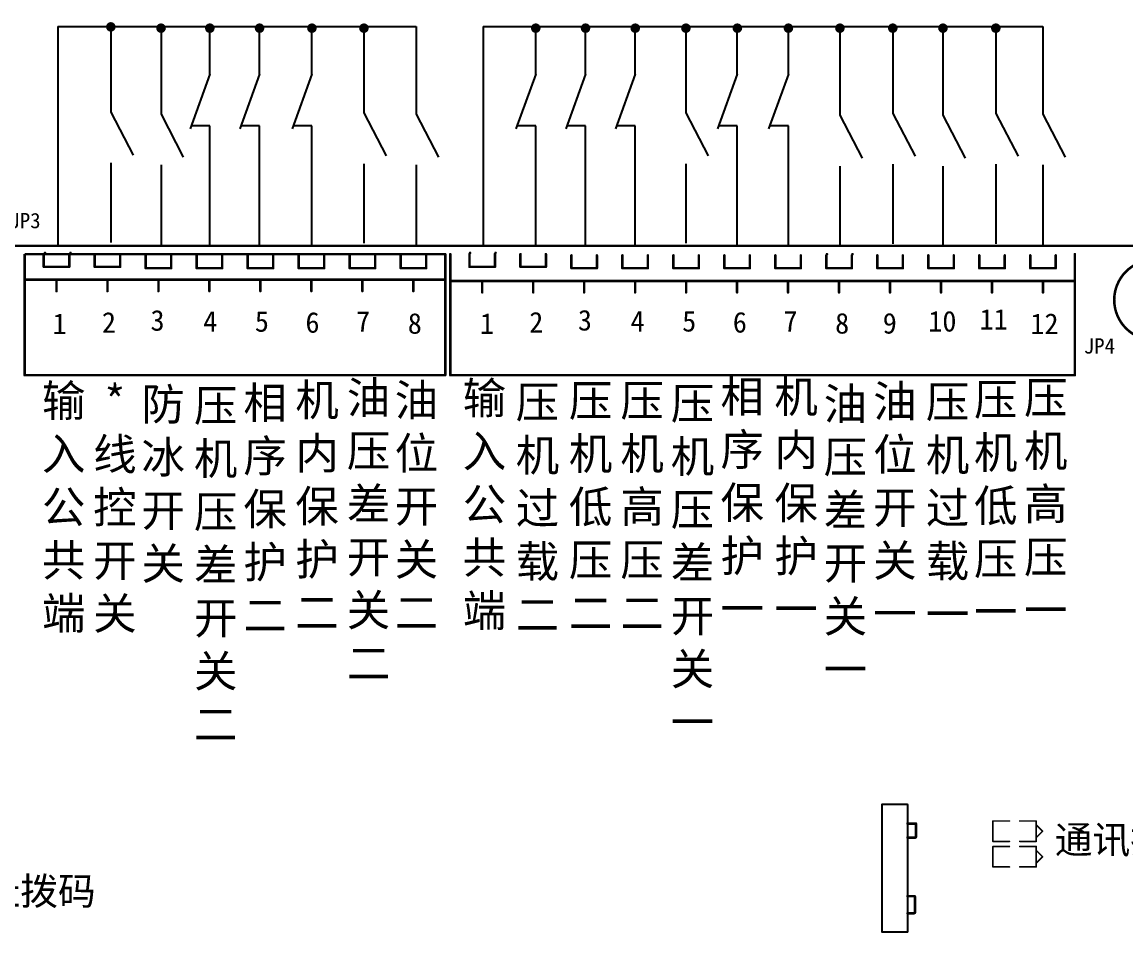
# Model space of a CAD drawing. Extents: x -2.3 to 27.3, y 18.5 to 36.9.
# Drawn here: x 17.208 to 21.538, y 33.166 to 36.738 of the extents above; entities that cross this region are included whole.
import ezdxf

# ---------------------------------------------------------------- set-up
doc = ezdxf.new("R2010")
doc.units = 0
doc.header["$MEASUREMENT"] = 0
doc.layers.get('0').update_dxf_attribs({"linetype": 'CONTINUOUS'})
for name, color, linetype in [('BOTTOMSOLDER', 250, 'CONTINUOUS'), ('instruction', 7, 'CONTINUOUS'), ('KEEPOUTLAYER', 250, 'CONTINUOUS'), ('TOPOVERLAY', 250, 'CONTINUOUS')]:
    doc.layers.add(name, color=color, linetype=linetype)

# ---------------------------------------------------------------- blocks, each defined once
blk = doc.blocks.new('常闭2')
at = {"color": 0}
for p, q in [((1.282, 7.788), (1.282, 5.041)), ((1.282, 1.901), (2.485, 5.214)), ((1.282, 5.041), (2.422, 5.041)), ((1.282, 1.901), (1.282, -0.934))]:
    blk.add_line(p, q, dxfattribs=at)

msp = doc.modelspace()

# ---------------------------------------------------------------- hatches: boundary and pattern name
h = msp.add_hatch(color=256)
edge = h.paths.add_edge_path()
edge.add_arc((17.5557, 36.7196), 0.0189, 180, 540)
h = msp.add_hatch(color=256)
edge = h.paths.add_edge_path()
edge.add_arc((17.7526, 36.7146), 0.0189, 180, 540)
h = msp.add_hatch(color=256)
edge = h.paths.add_edge_path()
edge.add_arc((17.9441, 36.7146), 0.0189, 180, 540)
h = msp.add_hatch(color=256)
edge = h.paths.add_edge_path()
edge.add_arc((18.1392, 36.7146), 0.0189, 180, 540)
h = msp.add_hatch(color=256)
edge = h.paths.add_edge_path()
edge.add_arc((18.3446, 36.7146), 0.0189, 180, 540)
h = msp.add_hatch(color=256)
edge = h.paths.add_edge_path()
edge.add_arc((18.5486, 36.7146), 0.0189, 180, 540)
h = msp.add_hatch(color=256)
edge = h.paths.add_edge_path()
edge.add_arc((19.2227, 36.7146), 0.0189, 180, 540)
h = msp.add_hatch(color=256)
edge = h.paths.add_edge_path()
edge.add_arc((19.4179, 36.7146), 0.0189, 180, 540)
h = msp.add_hatch(color=256)
edge = h.paths.add_edge_path()
edge.add_arc((19.613, 36.7146), 0.0189, 180, 540)
h = msp.add_hatch(color=256)
edge = h.paths.add_edge_path()
edge.add_arc((19.8118, 36.7146), 0.0189, 180, 540)
h = msp.add_hatch(color=256)
edge = h.paths.add_edge_path()
edge.add_arc((20.0135, 36.7146), 0.0189, 180, 540)
h = msp.add_hatch(color=256)
edge = h.paths.add_edge_path()
edge.add_arc((20.2138, 36.7146), 0.0189, 180, 540)
h = msp.add_hatch(color=256)
edge = h.paths.add_edge_path()
edge.add_arc((20.4159, 36.7146), 0.0189, 180, 540)
h = msp.add_hatch(color=256)
edge = h.paths.add_edge_path()
edge.add_arc((20.6232, 36.7146), 0.0189, 180, 540)
h = msp.add_hatch(color=256)
edge = h.paths.add_edge_path()
edge.add_arc((20.8201, 36.7146), 0.0189, 180, 540)
h = msp.add_hatch(color=256)
edge = h.paths.add_edge_path()
edge.add_arc((21.0275, 36.7146), 0.0189, 180, 540)

# ---------------------------------------------------------------- linework, layer by layer
at = {"layer": 'BOTTOMSOLDER', "color": 0, "linetype": 'Continuous'}
for p, q in [((17.3482, 36.7212), (17.3482, 35.8608)), ((17.3482, 36.7212), (18.7534, 36.7212)), ((17.5555, 36.7289), (17.5555, 36.3855)), ((17.7525, 36.7212), (17.7525, 36.3778)), ((18.5484, 36.7261), (18.5484, 36.3827)), ((18.7534, 36.7212), (18.7534, 36.3778)), ((19.0157, 36.7212), (19.0157, 35.8608)), ((19.0157, 36.7212), (21.2117, 36.7211)), ((19.8117, 36.7261), (19.8117, 36.3827)), ((20.623, 36.7239), (20.623, 36.3805)), ((21.0273, 36.7239), (21.0273, 36.3805)), ((21.2117, 36.7211), (21.2117, 36.3777)), ((20.4157, 36.7162), (20.4157, 36.3728)), ((20.82, 36.7162), (20.82, 36.3728)), ((17.5555, 36.3855), (17.643, 36.2169)), ((17.5555, 36.3855), (17.5555, 36.3855)), ((17.7525, 36.3778), (17.8399, 36.2092)), ((18.5484, 36.3827), (18.6359, 36.2141)), ((18.7534, 36.3778), (18.8408, 36.2092)), ((19.8117, 36.3827), (19.8991, 36.2141)), ((20.623, 36.3805), (20.7105, 36.2119)), ((20.623, 36.3805), (20.623, 36.3805)), ((21.0273, 36.3805), (21.0273, 36.3805)), ((21.0273, 36.3805), (21.1147, 36.2119)), ((21.2117, 36.3777), (21.2991, 36.2091)), ((20.4157, 36.3728), (20.5032, 36.2042)), ((20.82, 36.3728), (20.9074, 36.2042)), ((17.643, 36.2169), (17.643, 36.2169)), ((20.7105, 36.2119), (20.7105, 36.2119)), ((21.1147, 36.2119), (21.1147, 36.2119)), ((17.5555, 36.1857), (17.5555, 35.8735)), ((17.7525, 36.178), (17.7525, 35.8658)), ((18.5484, 36.1829), (18.5484, 35.8708)), ((18.7534, 36.178), (18.7534, 35.8658)), ((19.8117, 36.1829), (19.8117, 35.8708)), ((20.4157, 36.173), (20.4157, 35.8608)), ((20.623, 36.1807), (20.623, 35.8685)), ((20.82, 36.173), (20.82, 35.8608)), ((21.0273, 36.1807), (21.0273, 35.8685)), ((21.2117, 36.1779), (21.2117, 35.8658))]:
    msp.add_line(p, q, dxfattribs=at)
at = {"layer": 'instruction', "color": 0}
for p, q in [((17.9439, 35.8608), (17.9439, 36.1541)), ((18.1391, 35.8608), (18.1391, 36.1541)), ((18.3445, 35.8608), (18.3445, 36.1541)), ((19.2226, 35.8608), (19.2226, 36.1541)), ((19.4177, 35.8608), (19.4177, 36.1541)), ((19.6128, 35.8608), (19.6128, 36.1541)), ((20.0134, 35.8608), (20.0134, 36.1541)), ((20.2136, 35.8608), (20.2136, 36.1541))]:
    msp.add_line(p, q, dxfattribs=at)
at = {"layer": 'KEEPOUTLAYER', "color": 0, "const_width": 0.01}
msp.add_lwpolyline([(15.3989, 35.8608), (26.3362, 35.8608)], dxfattribs=at)
msp.add_lwpolyline([(21.8068, 35.6485, 1), (21.4919, 35.6485, 1)], format="xyb", close=True, dxfattribs=at)
at = {"layer": 'TOPOVERLAY', "color": 0}
for points, const_width in [([(17.2175, 35.8282), (18.8675, 35.8282)], 0.01), ([(17.2175, 35.3532), (17.2175, 35.8282)], 0.01), ([(17.2925, 35.7782), (17.2925, 35.8282)], 0.01), ([(17.3925, 35.7782), (17.3925, 35.8282)], 0.01), ([(17.4925, 35.7782), (17.4925, 35.8282)], 0.01), ([(17.5925, 35.7782), (17.5925, 35.8282)], 0.01), ([(17.6925, 35.7732), (17.6925, 35.8232)], 0.01), ([(17.7925, 35.7732), (17.7925, 35.8232)], 0.01), ([(17.8925, 35.7732), (17.8925, 35.8232)], 0.01), ([(17.9925, 35.7732), (17.9925, 35.8232)], 0.01), ([(18.0925, 35.7732), (18.0925, 35.8232)], 0.01), ([(18.1925, 35.7732), (18.1925, 35.8232)], 0.01), ([(18.2925, 35.7732), (18.2925, 35.8232)], 0.01), ([(18.3925, 35.7732), (18.3925, 35.8232)], 0.01), ([(18.4925, 35.7732), (18.4925, 35.8232)], 0.01), ([(18.5925, 35.7732), (18.5925, 35.8232)], 0.01), ([(18.6925, 35.7732), (18.6925, 35.8232)], 0.01), ([(18.7925, 35.7732), (18.7925, 35.8232)], 0.01), ([(18.8675, 35.3532), (18.8675, 35.8282)], 0.01), ([(18.8875, 35.3532), (18.8875, 35.8282)], 0.01), ([(18.9625, 35.7782), (18.9625, 35.8282)], 0.01), ([(19.0625, 35.7782), (19.0625, 35.8282)], 0.01), ([(19.1625, 35.7782), (19.1625, 35.8282)], 0.01), ([(19.2625, 35.7782), (19.2625, 35.8282)], 0.01), ([(19.3625, 35.7732), (19.3625, 35.8232)], 0.01), ([(19.4625, 35.7732), (19.4625, 35.8232)], 0.01), ([(19.5625, 35.7732), (19.5625, 35.8232)], 0.01), ([(19.6625, 35.7732), (19.6625, 35.8232)], 0.01), ([(19.7625, 35.7732), (19.7625, 35.8232)], 0.01), ([(19.8625, 35.7732), (19.8625, 35.8232)], 0.01), ([(19.9625, 35.7732), (19.9625, 35.8232)], 0.01), ([(20.0625, 35.7732), (20.0625, 35.8232)], 0.01), ([(20.1625, 35.7732), (20.1625, 35.8232)], 0.01), ([(20.2625, 35.7732), (20.2625, 35.8232)], 0.01), ([(20.3625, 35.7732), (20.3625, 35.8232)], 0.01), ([(20.4625, 35.7732), (20.4625, 35.8232)], 0.01), ([(20.5625, 35.7732), (20.5625, 35.8232)], 0.01), ([(20.6625, 35.7732), (20.6625, 35.8232)], 0.01), ([(20.7625, 35.7732), (20.7625, 35.8232)], 0.01), ([(20.7625, 35.7732), (20.7625, 35.8232)], 0.01), ([(20.8625, 35.7732), (20.8625, 35.8232)], 0.01), ([(20.8625, 35.7732), (20.8625, 35.8232)], 0.01), ([(20.9625, 35.7732), (20.9625, 35.8232)], 0.01), ([(20.9625, 35.7732), (20.9625, 35.8232)], 0.01), ([(21.0625, 35.7732), (21.0625, 35.8232)], 0.01), ([(21.0625, 35.7732), (21.0625, 35.8232)], 0.01), ([(21.1625, 35.7732), (21.1625, 35.8232)], 0.01), ([(21.2625, 35.7732), (21.2625, 35.8232)], 0.01), ([(21.3375, 35.3532), (21.3375, 35.8282)], 0.01), ([(17.2925, 35.7782), (17.3925, 35.7782)], 0.01), ([(17.4925, 35.7782), (17.5925, 35.7782)], 0.01), ([(17.6925, 35.7732), (17.7925, 35.7732)], 0.01), ([(17.8925, 35.7732), (17.9925, 35.7732)], 0.01), ([(18.0925, 35.7732), (18.1925, 35.7732)], 0.01), ([(18.2925, 35.7732), (18.3925, 35.7732)], 0.01), ([(18.4925, 35.7732), (18.5925, 35.7732)], 0.01), ([(18.6925, 35.7732), (18.7925, 35.7732)], 0.01), ([(18.9625, 35.7782), (19.0625, 35.7782)], 0.01), ([(19.1625, 35.7782), (19.2625, 35.7782)], 0.01), ([(19.3625, 35.7732), (19.4625, 35.7732)], 0.01), ([(19.5625, 35.7732), (19.6625, 35.7732)], 0.01), ([(19.7625, 35.7732), (19.8625, 35.7732)], 0.01), ([(19.9625, 35.7732), (20.0625, 35.7732)], 0.01), ([(20.1625, 35.7732), (20.2625, 35.7732)], 0.01), ([(20.3625, 35.7732), (20.4625, 35.7732)], 0.01), ([(20.5625, 35.7732), (20.6625, 35.7732)], 0.01), ([(20.7625, 35.7732), (20.8625, 35.7732)], 0.01), ([(20.7625, 35.7732), (20.8625, 35.7732)], 0.01), ([(20.9625, 35.7732), (21.0625, 35.7732)], 0.01), ([(20.9625, 35.7732), (21.0625, 35.7732)], 0.01), ([(21.1625, 35.7732), (21.2625, 35.7732)], 0.01), ([(17.2175, 35.7282), (18.0675, 35.7282)], 0.01), ([(17.3425, 35.6832), (17.3425, 35.7282)], 0.01), ([(17.5425, 35.6832), (17.5425, 35.7282)], 0.01), ([(17.7425, 35.6832), (17.7425, 35.7282)], 0.01), ([(17.9425, 35.6832), (17.9425, 35.7282)], 0.01), ([(18.0175, 35.7282), (18.8675, 35.7282)], 0.01), ([(18.1425, 35.6832), (18.1425, 35.7282)], 0.01), ([(18.3425, 35.6832), (18.3425, 35.7282)], 0.01), ([(18.5425, 35.6832), (18.5425, 35.7282)], 0.01), ([(18.7425, 35.6832), (18.7425, 35.7282)], 0.01), ([(18.8875, 35.7232), (19.7375, 35.7232)], 0.01), ([(19.0125, 35.6782), (19.0125, 35.7232)], 0.01), ([(19.2125, 35.6782), (19.2125, 35.7232)], 0.01), ([(19.4125, 35.6782), (19.4125, 35.7232)], 0.01), ([(19.6125, 35.6782), (19.6125, 35.7232)], 0.01), ([(19.6875, 35.7232), (21.3375, 35.7232)], 0.01), ([(19.8125, 35.6782), (19.8125, 35.7232)], 0.01), ([(20.0125, 35.6782), (20.0125, 35.7232)], 0.01), ([(20.2125, 35.6782), (20.2125, 35.7232)], 0.01), ([(20.4125, 35.6782), (20.4125, 35.7232)], 0.01), ([(20.6125, 35.6782), (20.6125, 35.7232)], 0.01), ([(20.8125, 35.6782), (20.8125, 35.7232)], 0.01), ([(20.8125, 35.6782), (20.8125, 35.7232)], 0.01), ([(21.0125, 35.6782), (21.0125, 35.7232)], 0.01), ([(21.0125, 35.6782), (21.0125, 35.7232)], 0.01), ([(21.2125, 35.6782), (21.2125, 35.7232)], 0.01), ([(17.2175, 35.3532), (18.8675, 35.3532)], 0.01), ([(18.8875, 35.3532), (21.3375, 35.3532)], 0.01), ([(20.581, 33.1695), (20.581, 33.6695)], 0.00787), ([(20.581, 33.6695), (20.681, 33.6695)], 0.00787), ([(20.681, 33.1695), (20.681, 33.6695)], 0.00787), ([(21.016, 33.6045), (21.081, 33.6045)], 0.006), ([(21.016, 33.5245), (21.016, 33.6045)], 0.006), ([(21.121, 33.6045), (21.186, 33.6045)], 0.006), ([(21.186, 33.5245), (21.186, 33.6045)], 0.006), ([(20.681, 33.5945), (20.714, 33.5945)], 0.01), ([(20.714, 33.5415), (20.714, 33.5945)], 0.01), ([(21.186, 33.5895), (21.211, 33.5645)], 0.006), ([(21.186, 33.5395), (21.211, 33.5645)], 0.006), ([(20.681, 33.5395), (20.6887, 33.5395)], 0.01), ([(20.6887, 33.5395), (20.7042, 33.5395)], 0.01), ([(20.7042, 33.5395), (20.712, 33.5395)], 0.01), ([(20.712, 33.5395), (20.714, 33.5415)], 0.01), ([(21.016, 33.5245), (21.081, 33.5245)], 0.006), ([(21.121, 33.5245), (21.186, 33.5245)], 0.006), ([(21.016, 33.5045), (21.081, 33.5045)], 0.006), ([(21.016, 33.4245), (21.016, 33.5045)], 0.006), ([(21.121, 33.5045), (21.186, 33.5045)], 0.006), ([(21.186, 33.4245), (21.186, 33.5045)], 0.006), ([(21.186, 33.4895), (21.211, 33.4645)], 0.006), ([(21.186, 33.4395), (21.211, 33.4645)], 0.006), ([(21.016, 33.4245), (21.081, 33.4245)], 0.006), ([(21.121, 33.4245), (21.186, 33.4245)], 0.006), ([(20.681, 33.3095), (20.709, 33.3095)], 0.01), ([(20.709, 33.3095), (20.71, 33.3085)], 0.01), ([(20.71, 33.2445), (20.71, 33.3085)], 0.01), ([(20.681, 33.2425), (20.706, 33.2425)], 0.01), ([(20.706, 33.2425), (20.71, 33.2445)], 0.01), ([(20.581, 33.1695), (20.681, 33.1695)], 0.00787)]:
    msp.add_lwpolyline(points, dxfattribs=dict(at, const_width=const_width))
for points, const_width in [([(17.295, 35.8332, 1), (17.3, 35.8332, 1)], 0.005), ([(17.395, 35.8332, 1), (17.4, 35.8332, 1)], 0.005), ([(17.69, 35.8232, 1), (17.695, 35.8232, 1)], 0.005), ([(17.79, 35.8232, 1), (17.795, 35.8232, 1)], 0.005), ([(17.89, 35.8232, 1), (17.895, 35.8232, 1)], 0.005), ([(17.99, 35.8232, 1), (17.995, 35.8232, 1)], 0.005), ([(18.09, 35.8232, 1), (18.095, 35.8232, 1)], 0.005), ([(18.19, 35.8232, 1), (18.195, 35.8232, 1)], 0.005), ([(18.29, 35.8232, 1), (18.295, 35.8232, 1)], 0.005), ([(18.39, 35.8232, 1), (18.395, 35.8232, 1)], 0.005), ([(18.49, 35.8232, 1), (18.495, 35.8232, 1)], 0.005), ([(18.59, 35.8232, 1), (18.595, 35.8232, 1)], 0.005), ([(18.69, 35.8232, 1), (18.695, 35.8232, 1)], 0.005), ([(18.79, 35.8232, 1), (18.795, 35.8232, 1)], 0.005), ([(18.865, 35.8282, 1), (18.87, 35.8282, 1)], 0.005), ([(18.865, 35.8282, 1), (18.87, 35.8282, 1)], 0.005), ([(18.885, 35.8282, 1), (18.89, 35.8282, 1)], 0.005), ([(18.885, 35.8282, 1), (18.89, 35.8282, 1)], 0.005), ([(18.96, 35.8282, 1), (18.965, 35.8282, 1)], 0.005), ([(18.9625, 35.8332, 1), (18.9675, 35.8332, 1)], 0.005), ([(19.06, 35.8282, 1), (19.065, 35.8282, 1)], 0.005), ([(19.0625, 35.8332, 1), (19.0675, 35.8332, 1)], 0.005), ([(19.16, 35.8282, 1), (19.165, 35.8282, 1)], 0.005), ([(19.26, 35.8282, 1), (19.265, 35.8282, 1)], 0.005), ([(19.36, 35.8232, 1), (19.365, 35.8232, 1)], 0.005), ([(19.46, 35.8232, 1), (19.465, 35.8232, 1)], 0.005), ([(19.56, 35.8232, 1), (19.565, 35.8232, 1)], 0.005), ([(19.66, 35.8232, 1), (19.665, 35.8232, 1)], 0.005), ([(19.76, 35.8232, 1), (19.765, 35.8232, 1)], 0.005), ([(19.86, 35.8232, 1), (19.865, 35.8232, 1)], 0.005), ([(19.96, 35.8232, 1), (19.965, 35.8232, 1)], 0.005), ([(20.06, 35.8232, 1), (20.065, 35.8232, 1)], 0.005), ([(20.16, 35.8232, 1), (20.165, 35.8232, 1)], 0.005), ([(20.26, 35.8232, 1), (20.265, 35.8232, 1)], 0.005), ([(20.36, 35.8232, 1), (20.365, 35.8232, 1)], 0.005), ([(20.3625, 35.8282, 1), (20.3675, 35.8282, 1)], 0.005), ([(20.46, 35.8232, 1), (20.465, 35.8232, 1)], 0.005), ([(20.4625, 35.8282, 1), (20.4675, 35.8282, 1)], 0.005), ([(20.56, 35.8232, 1), (20.565, 35.8232, 1)], 0.005), ([(20.66, 35.8232, 1), (20.665, 35.8232, 1)], 0.005), ([(20.76, 35.8232, 1), (20.765, 35.8232, 1)], 0.005), ([(20.76, 35.8232, 1), (20.765, 35.8232, 1)], 0.005), ([(20.86, 35.8232, 1), (20.865, 35.8232, 1)], 0.005), ([(20.86, 35.8232, 1), (20.865, 35.8232, 1)], 0.005), ([(20.96, 35.8232, 1), (20.965, 35.8232, 1)], 0.005), ([(20.96, 35.8232, 1), (20.965, 35.8232, 1)], 0.005), ([(21.06, 35.8232, 1), (21.065, 35.8232, 1)], 0.005), ([(21.06, 35.8232, 1), (21.065, 35.8232, 1)], 0.005), ([(21.16, 35.8232, 1), (21.165, 35.8232, 1)], 0.005), ([(21.26, 35.8232, 1), (21.265, 35.8232, 1)], 0.005), ([(21.335, 35.8282, 1), (21.34, 35.8282, 1)], 0.005), ([(21.335, 35.8282, 1), (21.34, 35.8282, 1)], 0.005), ([(17.29, 35.7782, 1), (17.295, 35.7782, 1)], 0.005), ([(17.29, 35.7782, 1), (17.295, 35.7782, 1)], 0.005), ([(17.39, 35.7782, 1), (17.395, 35.7782, 1)], 0.005), ([(17.39, 35.7782, 1), (17.395, 35.7782, 1)], 0.005), ([(17.49, 35.7782, 1), (17.495, 35.7782, 1)], 0.005), ([(17.49, 35.7782, 1), (17.495, 35.7782, 1)], 0.005), ([(17.59, 35.7782, 1), (17.595, 35.7782, 1)], 0.005), ([(17.59, 35.7782, 1), (17.595, 35.7782, 1)], 0.005), ([(17.69, 35.7732, 1), (17.695, 35.7732, 1)], 0.005), ([(17.69, 35.7732, 1), (17.695, 35.7732, 1)], 0.005), ([(17.79, 35.7732, 1), (17.795, 35.7732, 1)], 0.005), ([(17.79, 35.7732, 1), (17.795, 35.7732, 1)], 0.005), ([(17.89, 35.7732, 1), (17.895, 35.7732, 1)], 0.005), ([(17.89, 35.7732, 1), (17.895, 35.7732, 1)], 0.005), ([(17.99, 35.7732, 1), (17.995, 35.7732, 1)], 0.005), ([(17.99, 35.7732, 1), (17.995, 35.7732, 1)], 0.005), ([(18.09, 35.7732, 1), (18.095, 35.7732, 1)], 0.005), ([(18.09, 35.7732, 1), (18.095, 35.7732, 1)], 0.005), ([(18.19, 35.7732, 1), (18.195, 35.7732, 1)], 0.005), ([(18.19, 35.7732, 1), (18.195, 35.7732, 1)], 0.005), ([(18.29, 35.7732, 1), (18.295, 35.7732, 1)], 0.005), ([(18.29, 35.7732, 1), (18.295, 35.7732, 1)], 0.005), ([(18.39, 35.7732, 1), (18.395, 35.7732, 1)], 0.005), ([(18.39, 35.7732, 1), (18.395, 35.7732, 1)], 0.005), ([(18.49, 35.7732, 1), (18.495, 35.7732, 1)], 0.005), ([(18.49, 35.7732, 1), (18.495, 35.7732, 1)], 0.005), ([(18.59, 35.7732, 1), (18.595, 35.7732, 1)], 0.005), ([(18.59, 35.7732, 1), (18.595, 35.7732, 1)], 0.005), ([(18.69, 35.7732, 1), (18.695, 35.7732, 1)], 0.005), ([(18.69, 35.7732, 1), (18.695, 35.7732, 1)], 0.005), ([(18.79, 35.7732, 1), (18.795, 35.7732, 1)], 0.005), ([(18.79, 35.7732, 1), (18.795, 35.7732, 1)], 0.005), ([(18.96, 35.7782, 1), (18.965, 35.7782, 1)], 0.005), ([(18.96, 35.7782, 1), (18.965, 35.7782, 1)], 0.005), ([(19.06, 35.7782, 1), (19.065, 35.7782, 1)], 0.005), ([(19.06, 35.7782, 1), (19.065, 35.7782, 1)], 0.005), ([(19.16, 35.7782, 1), (19.165, 35.7782, 1)], 0.005), ([(19.16, 35.7782, 1), (19.165, 35.7782, 1)], 0.005), ([(19.26, 35.7782, 1), (19.265, 35.7782, 1)], 0.005), ([(19.26, 35.7782, 1), (19.265, 35.7782, 1)], 0.005), ([(19.36, 35.7732, 1), (19.365, 35.7732, 1)], 0.005), ([(19.36, 35.7732, 1), (19.365, 35.7732, 1)], 0.005), ([(19.46, 35.7732, 1), (19.465, 35.7732, 1)], 0.005), ([(19.46, 35.7732, 1), (19.465, 35.7732, 1)], 0.005), ([(19.56, 35.7732, 1), (19.565, 35.7732, 1)], 0.005), ([(19.56, 35.7732, 1), (19.565, 35.7732, 1)], 0.005), ([(19.66, 35.7732, 1), (19.665, 35.7732, 1)], 0.005), ([(19.66, 35.7732, 1), (19.665, 35.7732, 1)], 0.005), ([(19.76, 35.7732, 1), (19.765, 35.7732, 1)], 0.005), ([(19.76, 35.7732, 1), (19.765, 35.7732, 1)], 0.005), ([(19.86, 35.7732, 1), (19.865, 35.7732, 1)], 0.005), ([(19.86, 35.7732, 1), (19.865, 35.7732, 1)], 0.005), ([(19.96, 35.7732, 1), (19.965, 35.7732, 1)], 0.005), ([(19.96, 35.7732, 1), (19.965, 35.7732, 1)], 0.005), ([(20.06, 35.7732, 1), (20.065, 35.7732, 1)], 0.005), ([(20.06, 35.7732, 1), (20.065, 35.7732, 1)], 0.005), ([(20.16, 35.7732, 1), (20.165, 35.7732, 1)], 0.005), ([(20.16, 35.7732, 1), (20.165, 35.7732, 1)], 0.005), ([(20.26, 35.7732, 1), (20.265, 35.7732, 1)], 0.005), ([(20.26, 35.7732, 1), (20.265, 35.7732, 1)], 0.005), ([(20.36, 35.7732, 1), (20.365, 35.7732, 1)], 0.005), ([(20.36, 35.7732, 1), (20.365, 35.7732, 1)], 0.005), ([(20.46, 35.7732, 1), (20.465, 35.7732, 1)], 0.005), ([(20.46, 35.7732, 1), (20.465, 35.7732, 1)], 0.005), ([(20.56, 35.7732, 1), (20.565, 35.7732, 1)], 0.005), ([(20.56, 35.7732, 1), (20.565, 35.7732, 1)], 0.005), ([(20.66, 35.7732, 1), (20.665, 35.7732, 1)], 0.005), ([(20.66, 35.7732, 1), (20.665, 35.7732, 1)], 0.005), ([(20.76, 35.7732, 1), (20.765, 35.7732, 1)], 0.005), ([(20.76, 35.7732, 1), (20.765, 35.7732, 1)], 0.005), ([(20.76, 35.7732, 1), (20.765, 35.7732, 1)], 0.005), ([(20.76, 35.7732, 1), (20.765, 35.7732, 1)], 0.005), ([(20.86, 35.7732, 1), (20.865, 35.7732, 1)], 0.005), ([(20.86, 35.7732, 1), (20.865, 35.7732, 1)], 0.005), ([(20.86, 35.7732, 1), (20.865, 35.7732, 1)], 0.005), ([(20.86, 35.7732, 1), (20.865, 35.7732, 1)], 0.005), ([(20.96, 35.7732, 1), (20.965, 35.7732, 1)], 0.005), ([(20.96, 35.7732, 1), (20.965, 35.7732, 1)], 0.005), ([(20.96, 35.7732, 1), (20.965, 35.7732, 1)], 0.005), ([(20.96, 35.7732, 1), (20.965, 35.7732, 1)], 0.005), ([(21.06, 35.7732, 1), (21.065, 35.7732, 1)], 0.005), ([(21.06, 35.7732, 1), (21.065, 35.7732, 1)], 0.005), ([(21.06, 35.7732, 1), (21.065, 35.7732, 1)], 0.005), ([(21.06, 35.7732, 1), (21.065, 35.7732, 1)], 0.005), ([(21.16, 35.7732, 1), (21.165, 35.7732, 1)], 0.005), ([(21.16, 35.7732, 1), (21.165, 35.7732, 1)], 0.005), ([(21.26, 35.7732, 1), (21.265, 35.7732, 1)], 0.005), ([(21.26, 35.7732, 1), (21.265, 35.7732, 1)], 0.005), ([(17.215, 35.7282, 1), (17.22, 35.7282, 1)], 0.005), ([(17.34, 35.7282, 1), (17.345, 35.7282, 1)], 0.005), ([(17.54, 35.7282, 1), (17.545, 35.7282, 1)], 0.005), ([(17.74, 35.7282, 1), (17.745, 35.7282, 1)], 0.005), ([(17.94, 35.7282, 1), (17.945, 35.7282, 1)], 0.005), ([(18.015, 35.7282, 1), (18.02, 35.7282, 1)], 0.005), ([(18.065, 35.7282, 1), (18.07, 35.7282, 1)], 0.005), ([(18.14, 35.7282, 1), (18.145, 35.7282, 1)], 0.005), ([(18.34, 35.7282, 1), (18.345, 35.7282, 1)], 0.005), ([(18.54, 35.7282, 1), (18.545, 35.7282, 1)], 0.005), ([(18.74, 35.7282, 1), (18.745, 35.7282, 1)], 0.005), ([(18.865, 35.7282, 1), (18.87, 35.7282, 1)], 0.005), ([(18.885, 35.7232, 1), (18.89, 35.7232, 1)], 0.005), ([(19.01, 35.7232, 1), (19.015, 35.7232, 1)], 0.005), ([(19.21, 35.7232, 1), (19.215, 35.7232, 1)], 0.005), ([(19.41, 35.7232, 1), (19.415, 35.7232, 1)], 0.005), ([(19.61, 35.7232, 1), (19.615, 35.7232, 1)], 0.005), ([(19.685, 35.7232, 1), (19.69, 35.7232, 1)], 0.005), ([(19.735, 35.7232, 1), (19.74, 35.7232, 1)], 0.005), ([(19.81, 35.7232, 1), (19.815, 35.7232, 1)], 0.005), ([(20.01, 35.7232, 1), (20.015, 35.7232, 1)], 0.005), ([(20.21, 35.7232, 1), (20.215, 35.7232, 1)], 0.005), ([(20.41, 35.7232, 1), (20.415, 35.7232, 1)], 0.005), ([(20.61, 35.7232, 1), (20.615, 35.7232, 1)], 0.005), ([(20.81, 35.7232, 1), (20.815, 35.7232, 1)], 0.005), ([(20.81, 35.7232, 1), (20.815, 35.7232, 1)], 0.005), ([(21.01, 35.7232, 1), (21.015, 35.7232, 1)], 0.005), ([(21.01, 35.7232, 1), (21.015, 35.7232, 1)], 0.005), ([(21.21, 35.7232, 1), (21.215, 35.7232, 1)], 0.005), ([(21.335, 35.7232, 1), (21.34, 35.7232, 1)], 0.005), ([(17.34, 35.6832, 1), (17.345, 35.6832, 1)], 0.005), ([(17.54, 35.6832, 1), (17.545, 35.6832, 1)], 0.005), ([(17.74, 35.6832, 1), (17.745, 35.6832, 1)], 0.005), ([(17.94, 35.6832, 1), (17.945, 35.6832, 1)], 0.005), ([(18.14, 35.6832, 1), (18.145, 35.6832, 1)], 0.005), ([(18.34, 35.6832, 1), (18.345, 35.6832, 1)], 0.005), ([(18.54, 35.6832, 1), (18.545, 35.6832, 1)], 0.005), ([(18.74, 35.6832, 1), (18.745, 35.6832, 1)], 0.005), ([(19.01, 35.6782, 1), (19.015, 35.6782, 1)], 0.005), ([(19.21, 35.6782, 1), (19.215, 35.6782, 1)], 0.005), ([(19.41, 35.6782, 1), (19.415, 35.6782, 1)], 0.005), ([(19.61, 35.6782, 1), (19.615, 35.6782, 1)], 0.005), ([(19.81, 35.6782, 1), (19.815, 35.6782, 1)], 0.005), ([(20.01, 35.6782, 1), (20.015, 35.6782, 1)], 0.005), ([(20.21, 35.6782, 1), (20.215, 35.6782, 1)], 0.005), ([(20.41, 35.6782, 1), (20.415, 35.6782, 1)], 0.005), ([(20.61, 35.6782, 1), (20.615, 35.6782, 1)], 0.005), ([(20.81, 35.6782, 1), (20.815, 35.6782, 1)], 0.005), ([(20.81, 35.6782, 1), (20.815, 35.6782, 1)], 0.005), ([(21.01, 35.6782, 1), (21.015, 35.6782, 1)], 0.005), ([(21.01, 35.6782, 1), (21.015, 35.6782, 1)], 0.005), ([(21.21, 35.6782, 1), (21.215, 35.6782, 1)], 0.005), ([(17.215, 35.3532, 1), (17.22, 35.3532, 1)], 0.005), ([(17.215, 35.3532, 1), (17.22, 35.3532, 1)], 0.005), ([(18.865, 35.3532, 1), (18.87, 35.3532, 1)], 0.005), ([(18.865, 35.3532, 1), (18.87, 35.3532, 1)], 0.005), ([(18.885, 35.3532, 1), (18.89, 35.3532, 1)], 0.005), ([(18.885, 35.3532, 1), (18.89, 35.3532, 1)], 0.005), ([(21.335, 35.3532, 1), (21.34, 35.3532, 1)], 0.005), ([(21.335, 35.3532, 1), (21.34, 35.3532, 1)], 0.005), ([(20.579, 33.6695, 1), (20.5829, 33.6695, 1)], 0.00394), ([(20.579, 33.6695, 1), (20.5829, 33.6695, 1)], 0.00394), ([(20.679, 33.6695, 1), (20.6829, 33.6695, 1)], 0.00394), ([(20.679, 33.6695, 1), (20.6829, 33.6695, 1)], 0.00394), ([(21.0145, 33.6045, 1), (21.0175, 33.6045, 1)], 0.003), ([(21.0145, 33.6045, 1), (21.0175, 33.6045, 1)], 0.003), ([(21.0795, 33.6045, 1), (21.0825, 33.6045, 1)], 0.003), ([(21.1195, 33.6045, 1), (21.1225, 33.6045, 1)], 0.003), ([(21.1845, 33.6045, 1), (21.1875, 33.6045, 1)], 0.003), ([(21.1845, 33.6045, 1), (21.1875, 33.6045, 1)], 0.003), ([(20.6785, 33.5945, 1), (20.6835, 33.5945, 1)], 0.005), ([(20.7115, 33.5945, 1), (20.7165, 33.5945, 1)], 0.005), ([(20.7115, 33.5945, 1), (20.7165, 33.5945, 1)], 0.005), ([(21.1845, 33.5895, 1), (21.1875, 33.5895, 1)], 0.003), ([(21.2095, 33.5645, 1), (21.2125, 33.5645, 1)], 0.003), ([(21.2095, 33.5645, 1), (21.2125, 33.5645, 1)], 0.003), ([(20.6785, 33.5395, 1), (20.6835, 33.5395, 1)], 0.005), ([(20.6862, 33.5395, 1), (20.6912, 33.5395, 1)], 0.005), ([(20.6862, 33.5395, 1), (20.6912, 33.5395, 1)], 0.005), ([(20.7017, 33.5395, 1), (20.7067, 33.5395, 1)], 0.005), ([(20.7017, 33.5395, 1), (20.7067, 33.5395, 1)], 0.005), ([(20.7095, 33.5395, 1), (20.7145, 33.5395, 1)], 0.005), ([(20.7095, 33.5395, 1), (20.7145, 33.5395, 1)], 0.005), ([(20.7115, 33.5415, 1), (20.7165, 33.5415, 1)], 0.005), ([(20.7115, 33.5415, 1), (20.7165, 33.5415, 1)], 0.005), ([(21.0145, 33.5245, 1), (21.0175, 33.5245, 1)], 0.003), ([(21.0145, 33.5245, 1), (21.0175, 33.5245, 1)], 0.003), ([(21.0795, 33.5245, 1), (21.0825, 33.5245, 1)], 0.003), ([(21.1195, 33.5245, 1), (21.1225, 33.5245, 1)], 0.003), ([(21.1845, 33.5395, 1), (21.1875, 33.5395, 1)], 0.003), ([(21.1845, 33.5245, 1), (21.1875, 33.5245, 1)], 0.003), ([(21.1845, 33.5245, 1), (21.1875, 33.5245, 1)], 0.003), ([(21.0145, 33.5045, 1), (21.0175, 33.5045, 1)], 0.003), ([(21.0145, 33.5045, 1), (21.0175, 33.5045, 1)], 0.003), ([(21.0795, 33.5045, 1), (21.0825, 33.5045, 1)], 0.003), ([(21.1195, 33.5045, 1), (21.1225, 33.5045, 1)], 0.003), ([(21.1845, 33.5045, 1), (21.1875, 33.5045, 1)], 0.003), ([(21.1845, 33.5045, 1), (21.1875, 33.5045, 1)], 0.003), ([(21.1845, 33.4895, 1), (21.1875, 33.4895, 1)], 0.003), ([(21.1845, 33.4395, 1), (21.1875, 33.4395, 1)], 0.003), ([(21.2095, 33.4645, 1), (21.2125, 33.4645, 1)], 0.003), ([(21.2095, 33.4645, 1), (21.2125, 33.4645, 1)], 0.003), ([(21.0145, 33.4245, 1), (21.0175, 33.4245, 1)], 0.003), ([(21.0145, 33.4245, 1), (21.0175, 33.4245, 1)], 0.003), ([(21.0795, 33.4245, 1), (21.0825, 33.4245, 1)], 0.003), ([(21.1195, 33.4245, 1), (21.1225, 33.4245, 1)], 0.003), ([(21.1845, 33.4245, 1), (21.1875, 33.4245, 1)], 0.003), ([(21.1845, 33.4245, 1), (21.1875, 33.4245, 1)], 0.003), ([(20.6785, 33.3095, 1), (20.6835, 33.3095, 1)], 0.005), ([(20.7065, 33.3095, 1), (20.7115, 33.3095, 1)], 0.005), ([(20.7065, 33.3095, 1), (20.7115, 33.3095, 1)], 0.005), ([(20.7075, 33.3085, 1), (20.7125, 33.3085, 1)], 0.005), ([(20.7075, 33.3085, 1), (20.7125, 33.3085, 1)], 0.005), ([(20.6785, 33.2425, 1), (20.6835, 33.2425, 1)], 0.005), ([(20.7035, 33.2425, 1), (20.7085, 33.2425, 1)], 0.005), ([(20.7035, 33.2425, 1), (20.7085, 33.2425, 1)], 0.005), ([(20.7075, 33.2445, 1), (20.7125, 33.2445, 1)], 0.005), ([(20.7075, 33.2445, 1), (20.7125, 33.2445, 1)], 0.005), ([(20.579, 33.1695, 1), (20.5829, 33.1695, 1)], 0.00394), ([(20.579, 33.1695, 1), (20.5829, 33.1695, 1)], 0.00394), ([(20.679, 33.1695, 1), (20.6829, 33.1695, 1)], 0.00394), ([(20.679, 33.1695, 1), (20.6829, 33.1695, 1)], 0.00394)]:
    msp.add_lwpolyline(points, format="xyb", close=True, dxfattribs=dict(at, const_width=const_width))

# ---------------------------------------------------------------- block references
at = {"color": 0, "xscale": 0.0644779979224186, "yscale": 0.06447799792241815, "zscale": 0.06447799792241861, "rotation": 180}
for p in [(18.0266, 36.6563), (18.2217, 36.6563), (18.4271, 36.6563), (19.3052, 36.6563), (19.5004, 36.6563), (19.6955, 36.6563), (20.096, 36.6563), (20.2963, 36.6563)]:
    msp.add_blockref('常闭2', p, dxfattribs=at)

# ---------------------------------------------------------------- texts
at = {"layer": 'BOTTOMSOLDER', "color": 0, "linetype": 'Continuous'}
for s, insert, char_height, width, attachment_point in [('{\\fSimSun|b0|i0|c134|p54;机内保护二}', (18.3647, 35.3186), 0.125, 0.036797, 2), ('{\\fSimSun|b0|i0|c134|p54;油压差开关二}', (18.5666, 35.3279), 0.125, 0.036797, 2), ('{\\fSimSun|b0|i0|c134|p54;油位开关二}', (18.7545, 35.3181), 0.125, 0.036797, 2), ('{\\fSimSun|b0|i0|c134|p54;输入公共端}', (19.0213, 35.3261), 0.125, 0.036797, 2), ('{\\fSimSun|b0|i0|c134|p54;相序保护一}', (20.0326, 35.3326), 0.125, 0.036797, 2), ('{\\fSimSun|b0|i0|c134|p54;机内保护一}', (20.244, 35.3316), 0.125, 0.036797, 2), ('{\\fSimSun|b0|i0|c134|p54;压机高压一}', (21.2232, 35.3278), 0.125, 0.036797, 2), ('{\\fSimSun|b0|i0|c134|p54;输入公共端}', (17.3707, 35.3156), 0.125, 0.036797, 2), ('{\\fSimSun|b0|i0|c134|p54;*线控开关}', (17.5717, 35.3144), 0.125, 0.036797, 2), ('{\\fSimSun|b0|i0|c134|p54;防冰开关}', (17.761, 35.302), 0.125, 0.036797, 2), ('{\\fSimSun|b0|i0|c134|p54;压机压差开关二}', (17.9669, 35.2967), 0.125, 0.036797, 2), ('{\\fSimSun|b0|i0|c134|p54;相序保护二}', (18.1609, 35.3076), 0.125, 0.036797, 2), ('{\\fSimSun|b0|i0|c134|p54;压机过载二}', (19.2292, 35.31), 0.125, 0.036797, 2), ('{\\fSimSun|b0|i0|c134|p54;压机低压二}', (19.4377, 35.3162), 0.125, 0.036797, 2), ('{\\fSimSun|b0|i0|c134|p54;压机高压二}', (19.6398, 35.3167), 0.125, 0.036797, 2), ('{\\fSimSun|b0|i0|c134|p54;压机压差开关一}', (19.8374, 35.3052), 0.125, 0.036797, 2), ('{\\fSimSun|b0|i0|c134|p54;油压差开关一}', (20.4371, 35.3033), 0.125, 0.036797, 2), ('{\\fSimSun|b0|i0|c134|p54;油位开关一}', (20.6316, 35.3138), 0.125, 0.036797, 2), ('{\\fSimSun|b0|i0|c134|p54;压机过载一}', (20.8381, 35.3115), 0.125, 0.036797, 2), ('{\\fSimSun|b0|i0|c134|p54;压机低压一}', (21.0271, 35.3206), 0.125, 0.036797, 2), ('{\\fSimSun|b0|i0|c134|p54;通讯指示灯}', (21.2585, 33.5854), 0.108573, 0.796045, 1), ('{\\fSimSun|b0|i0|c134|p54;通讯地址拨码}', (16.6077, 33.3841), 0.108573, 1.019296, 1)]:
    msp.add_mtext(s, dxfattribs=dict(at, insert=insert, char_height=char_height, width=width, attachment_point=attachment_point))
at = {"layer": 'TOPOVERLAY', "color": 0}
for s, height, p in [('JP3', 0.06, (17.1577, 35.9299)), ('2', 0.081, (17.5207, 35.5198)), ('3', 0.081, (17.7114, 35.5278)), ('4', 0.081, (17.918, 35.5238)), ('5', 0.081, (18.1207, 35.5238)), ('6', 0.081, (18.3193, 35.5198)), ('7', 0.081, (18.518, 35.5238)), ('8', 0.081, (18.7207, 35.5159)), ('2', 0.081, (19.1971, 35.5205)), ('3', 0.081, (19.3879, 35.5285)), ('4', 0.081, (19.5945, 35.5245)), ('5', 0.081, (19.7971, 35.5245)), ('6', 0.081, (19.9958, 35.5205)), ('7', 0.081, (20.1945, 35.5245)), ('8', 0.081, (20.3971, 35.5165)), ('9', 0.081, (20.5839, 35.5165)), ('10', 0.081, (20.7627, 35.5245)), ('11', 0.081, (20.964, 35.5321)), ('1 ', 0.081, (17.3274, 35.5148)), ('1 ', 0.081, (19.0039, 35.5154)), ('12', 0.081, (21.1632, 35.5148)), ('JP4', 0.06, (21.3725, 35.4382))]:
    msp.add_text(s, height=height, dxfattribs=at).set_placement(p)

doc.saveas('drawing.dxf')
